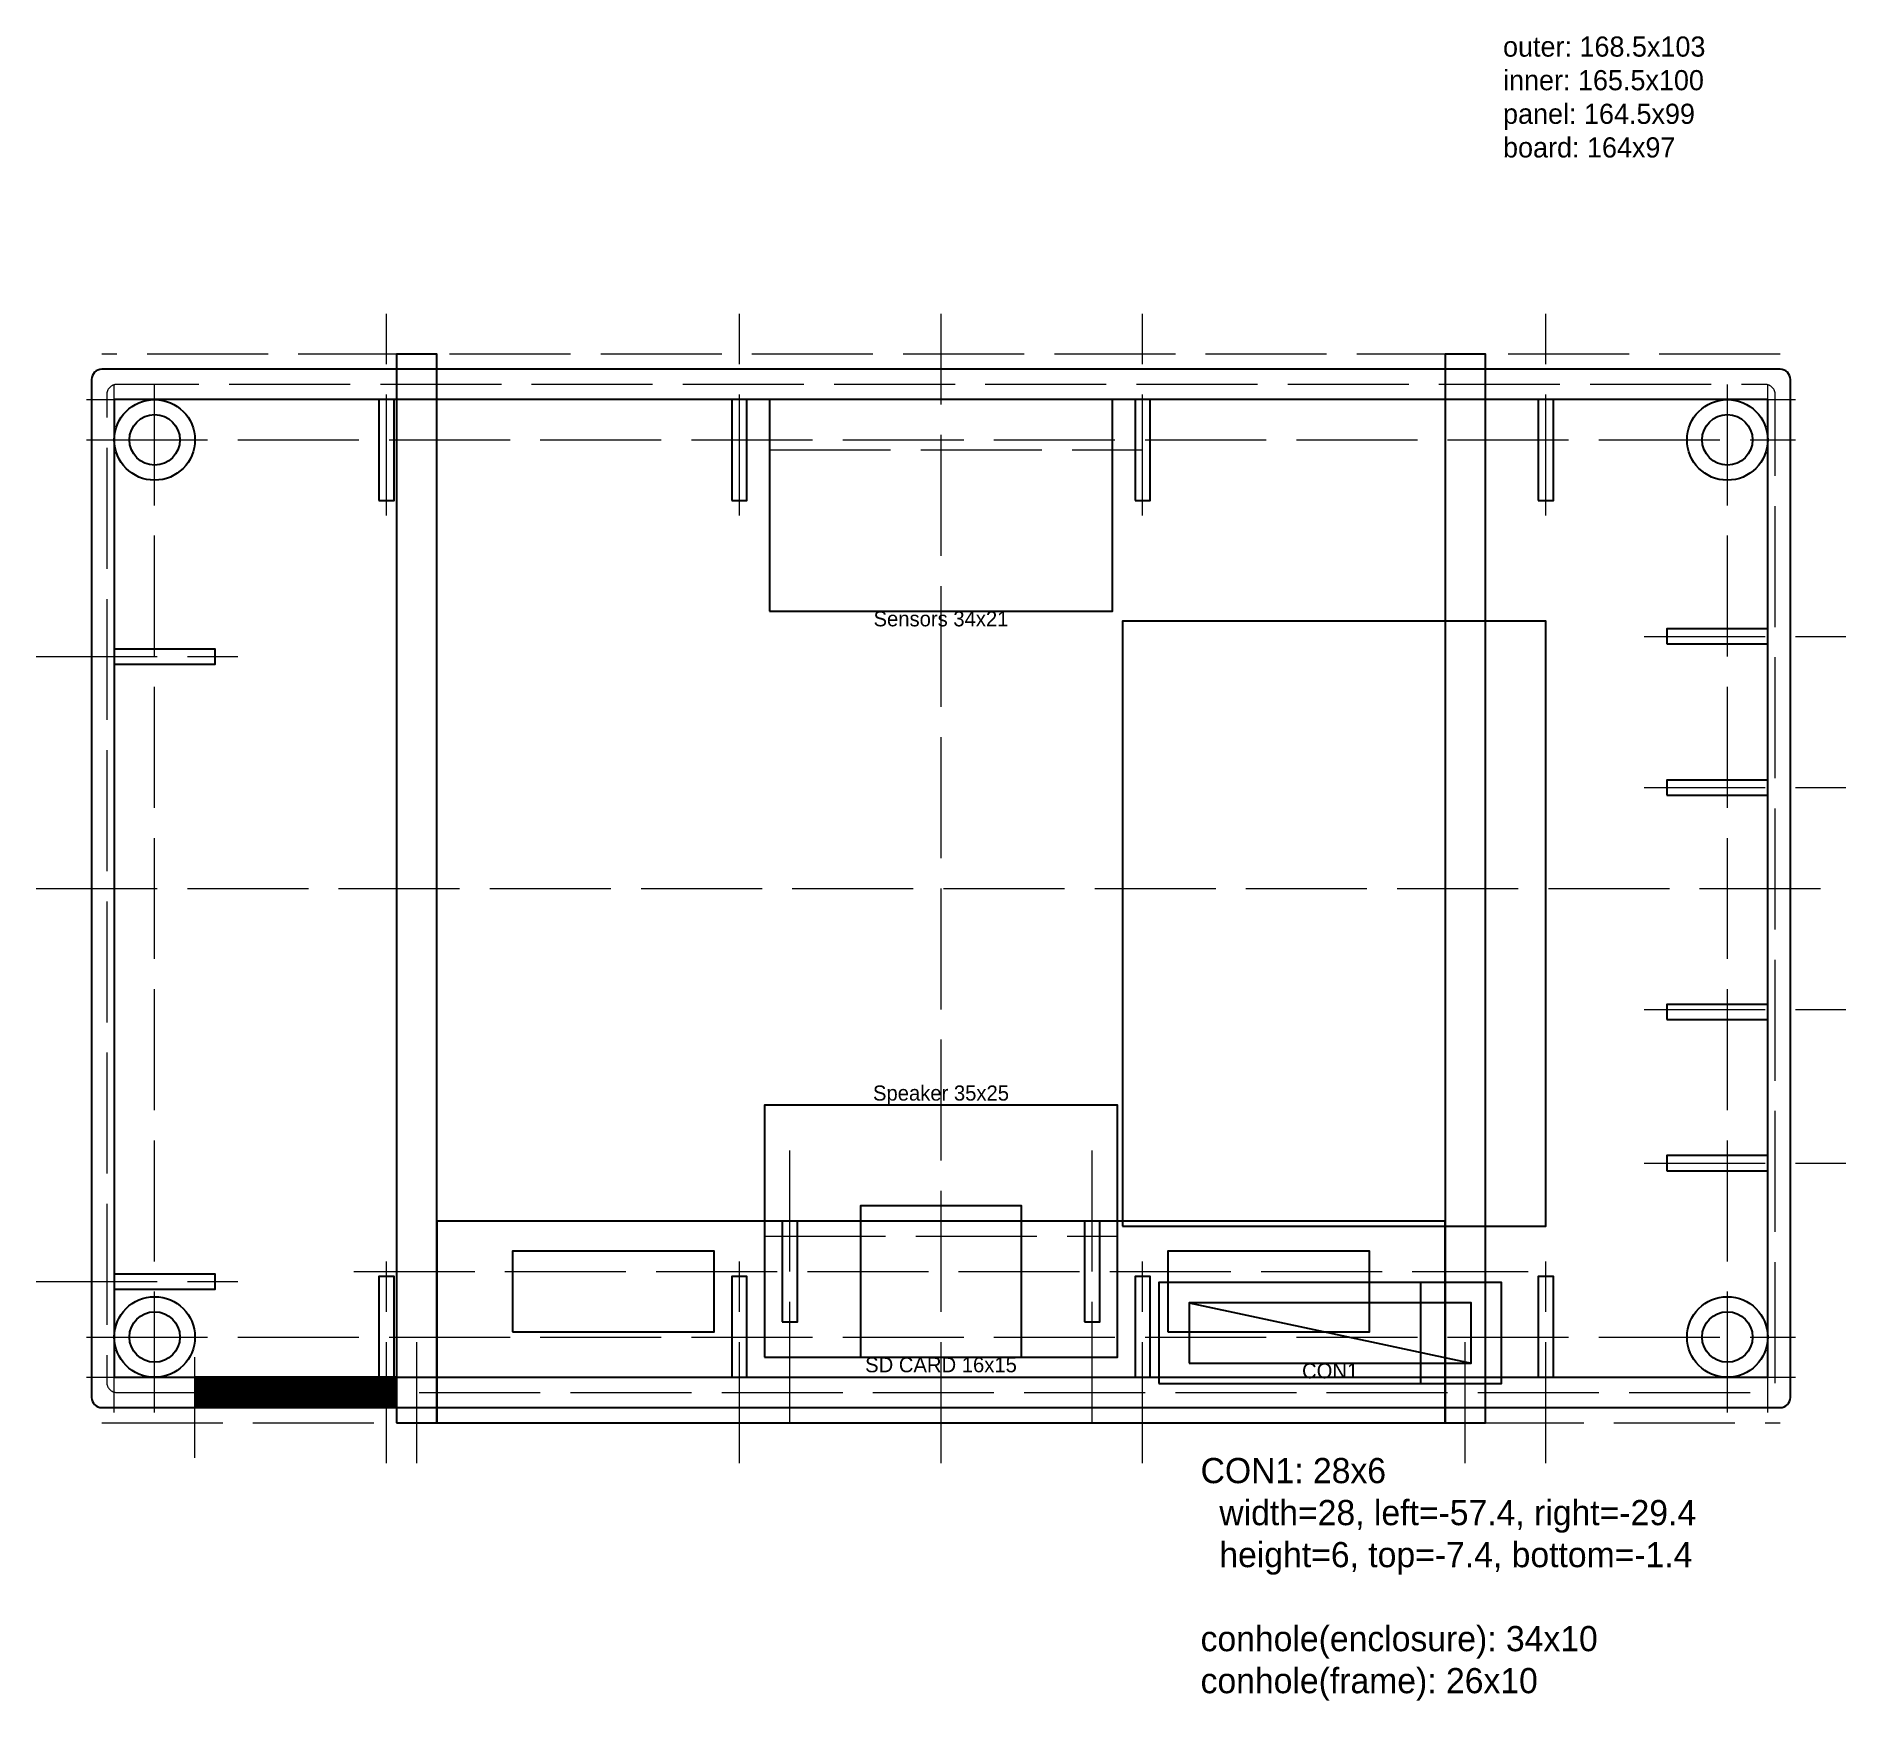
# Model space of a CAD drawing. Header units: millimetres. Extents: x -6 to 174, y -29 to 136.
import ezdxf

# ---------------------------------------------------------------- set-up
doc = ezdxf.new("R2010")
doc.units = ezdxf.units.MM
doc.linetypes.add('ACAD_ISO02W100', pattern=[15, 12, -3])
doc.layers.get('0').update_dxf_attribs({"lineweight": 25, "true_color": 0x000000})
for name, color, linetype, lineweight, true_color in [('dimensions', 134, 'Continuous', 18, 0x008080), ('frame', 94, 'Continuous', 25, 0x008000), ('guidelines', 252, 'ACAD_ISO02W100', 18, 0xa0a0a4), ('holes', 14, 'Continuous', 25, 0x800000), ('internals', 54, 'Continuous', 25, 0x808000)]:
    doc.layers.add(name, color=color, linetype=linetype, lineweight=lineweight, true_color=true_color)
doc.styles.add('textstyle0', font='')
doc.styles.add('textstyle1', font='')
doc.styles.add('textstyle2', font='')
doc.styles.add('textstyle3', font='')
doc.styles.add('textstyle4', font='')
doc.styles.add('textstyle5', font='')
doc.styles.get('textstyle0').set_extended_font_data('BIZ UDPゴシック')
doc.styles.get('textstyle1').set_extended_font_data('BIZ UDPゴシック')
doc.styles.get('textstyle2').set_extended_font_data('BIZ UDPゴシック')
doc.styles.get('textstyle3').set_extended_font_data('BIZ UDPゴシック')
doc.styles.get('textstyle4').set_extended_font_data('BIZ UDPゴシック')
doc.styles.get('textstyle5').set_extended_font_data('BIZ UDPゴシック')

msp = doc.modelspace()

# ---------------------------------------------------------------- hatches: boundary and pattern name
at = {"layer": 'internals'}
h = msp.add_hatch(dxfattribs=at)
h.set_pattern_fill('ANSI31', color=256, scale=0.2, angle=90, style=0)
h.set_pattern_definition([(45, (0, 0), (-0.08838835, 0.08838835), [])])
h.paths.add_polyline_path([(10.25, 0), (30.25, 0), (30.25, 3), (10.25, 3)])

# ---------------------------------------------------------------- linework, layer by layer
at = {"flags": 128}
msp.add_lwpolyline([(1, 0), (167.5, 0, 0.414214), (168.5, 1), (168.5, 102, 0.414214), (167.5, 103), (1, 103, 0.414214), (0, 102), (0, 1, 0.414214), (1, 0)], format="xyb", dxfattribs=at)
at = {"layer": 'frame'}
msp.add_line((68.5, 13.5), (68.5, 13.5), dxfattribs=at)
at = {"layer": 'frame', "flags": 128}
for points in [[(30.25, -1.5), (34.25, -1.5), (34.25, 104.5), (30.25, 104.5)], [(134.25, -1.5), (138.25, -1.5), (138.25, 104.5), (134.25, 104.5)], [(34.25, -1.5), (134.25, -1.5), (134.25, 18.5), (34.25, 18.5)], [(68.5, 8.5), (70, 8.5), (70, 18.5), (68.5, 18.5)], [(98.5, 8.5), (100, 8.5), (100, 18.5), (98.5, 18.5)], [(41.75, 7.5), (61.75, 7.5), (61.75, 15.5), (41.75, 15.5)], [(106.75, 7.5), (126.75, 7.5), (126.75, 15.5), (106.75, 15.5)]]:
    msp.add_lwpolyline(points, close=True, dxfattribs=at)
at = {"layer": 'frame', "color": 4, "true_color": 0x00ffff, "flags": 128}
msp.add_lwpolyline([(105.85, 2.4), (131.85, 2.4), (131.85, 12.4), (105.85, 12.4)], close=True, dxfattribs=at)
at = {"layer": 'guidelines'}
for p, q in [((29.25, 88.5), (29.25, 108.5)), ((64.25, 88.5), (64.25, 108.5)), ((84.25, -5.5), (84.25, 108.5)), ((104.25, 88.5), (104.25, 108.5)), ((144.25, 88.5), (144.25, 108.5)), ((167.5, 104.5), (1, 104.5)), ((2.25, -0.5), (2.25, 103.5)), ((6.25, -0.5), (6.25, 103.5)), ((162.25, -0.5), (162.25, 103.5)), ((166.25, -0.5), (166.25, 103.5)), ((-0.5, 100), (169, 100)), ((-0.5, 96), (169, 96)), ((67.25, 95), (104.25, 95)), ((154, 76.5), (174, 76.5)), ((-5.5, 74.5), (14.5, 74.5)), ((154, 61.5), (174, 61.5)), ((-5.5, 51.5), (174, 51.5)), ((154, 39.5), (174, 39.5)), ((69.25, -1.5), (69.25, 28.5)), ((99.25, -1.5), (99.25, 28.5)), ((154, 24.25), (174, 24.25)), ((66.75, 17), (101.75, 17)), ((29.25, -5.5), (29.25, 14.5)), ((64.25, -5.5), (64.25, 14.5)), ((104.25, -5.5), (104.25, 14.5)), ((144.25, -5.5), (144.25, 14.5)), ((26, 13.5), (142.5, 13.5)), ((-5.5, 12.5), (14.5, 12.5)), ((32.25, -5.5), (32.25, 9.5)), ((136.25, -5.5), (136.25, 9.5)), ((-0.5, 7), (169, 7)), ((10.25, -5), (10.25, 5)), ((-0.5, 3), (169, 3)), ((1, -1.5), (167.5, -1.5))]:
    msp.add_line(p, q, dxfattribs=at)
at = {"layer": 'guidelines', "flags": 128}
msp.add_lwpolyline([(2.5, 1.5), (166, 1.5, 0.414214), (167, 2.5), (167, 100.5, 0.414214), (166, 101.5), (2.5, 101.5, 0.414214), (1.5, 100.5), (1.5, 2.5, 0.414214), (2.5, 1.5)], format="xyb", dxfattribs=at)
at = {"layer": 'holes', "flags": 128}
msp.add_lwpolyline([(105.85, 2.4), (139.85, 2.4), (139.85, 12.4), (105.85, 12.4)], close=True, dxfattribs=at)
at = {"layer": 'internals'}
msp.add_line((108.85, 10.4), (136.85, 4.4), dxfattribs=at)
at = {"layer": 'internals', "flags": 128}
for points in [[(2.25, 3), (166.25, 3), (166.25, 100), (2.25, 100)], [(28.5, 90), (30, 90), (30, 100), (28.5, 100)], [(63.5, 90), (65, 90), (65, 100), (63.5, 100)], [(67.25, 79), (101.25, 79), (101.25, 100), (67.25, 100)], [(103.5, 90), (105, 90), (105, 100), (103.5, 100)], [(143.5, 90), (145, 90), (145, 100), (143.5, 100)], [(102.25, 18), (144.25, 18), (144.25, 78), (102.25, 78)], [(156.25, 75.75), (166.25, 75.75), (166.25, 77.25), (156.25, 77.25)], [(2.25, 73.75), (12.25, 73.75), (12.25, 75.25), (2.25, 75.25)], [(156.25, 60.75), (166.25, 60.75), (166.25, 62.25), (156.25, 62.25)], [(156.25, 38.5), (166.25, 38.5), (166.25, 40), (156.25, 40)], [(66.75, 5), (101.75, 5), (101.75, 30), (66.75, 30)], [(156.25, 23.5), (166.25, 23.5), (166.25, 25), (156.25, 25)], [(76.25, 5), (92.25, 5), (92.25, 20), (76.25, 20)], [(2.25, 11.75), (12.25, 11.75), (12.25, 13.25), (2.25, 13.25)], [(28.5, 3), (30, 3), (30, 13), (28.5, 13)], [(63.5, 3), (65, 3), (65, 13), (63.5, 13)], [(103.5, 3), (105, 3), (105, 13), (103.5, 13)], [(143.5, 3), (145, 3), (145, 13), (143.5, 13)], [(108.85, 4.4), (136.85, 4.4), (136.85, 10.4), (108.85, 10.4)], [(10.25, 0), (30.25, 0), (30.25, 3), (10.25, 3)]]:
    msp.add_lwpolyline(points, close=True, dxfattribs=at)
at = {"layer": 'internals'}
for centre, radius in [((6.25, 96), 4), ((162.25, 96), 4), ((6.25, 96), 2.5), ((162.25, 96), 2.5), ((6.25, 7), 4), ((162.25, 7), 4), ((6.25, 7), 2.5), ((162.25, 7), 2.5)]:
    msp.add_circle(centre, radius, dxfattribs=at)

# ---------------------------------------------------------------- texts
at = {"layer": 'dimensions', "char_height": 3}
for s, insert, attachment_point, style in [('\\H2;outer: 168.5x103\\Pinner: 165.5x100\\Ppanel: 164.5x99\\Pboard: 164x97', (140, 130), 4, 'textstyle5'), ('\\H2.50001;CON1: 28x6\\P  width=28, left=-57.4, right=-29.4\\P  height=6, top=-7.4, bottom=-1.4\\P\\Pconhole(enclosure): 34x10\\Pconhole(frame): 26x10', (110, -5), 1, 'textstyle3')]:
    msp.add_mtext(s, dxfattribs=dict(at, insert=insert, attachment_point=attachment_point, style=style))
at = {"layer": 'internals', "char_height": 3}
for s, insert, attachment_point, style in [('\\H1.5;Sensors 34x21', (84.25, 79), 2, 'textstyle4'), ('\\H1.5;Speaker 35x25', (84.25, 30), 8, 'textstyle0'), ('\\H1.5;SD CARD 16x15', (84.25, 5), 2, 'textstyle2'), ('\\H1.5;CON1', (122.85, 4.4), 2, 'textstyle1')]:
    msp.add_mtext(s, dxfattribs=dict(at, insert=insert, attachment_point=attachment_point, style=style))

doc.saveas('drawing.dxf')
